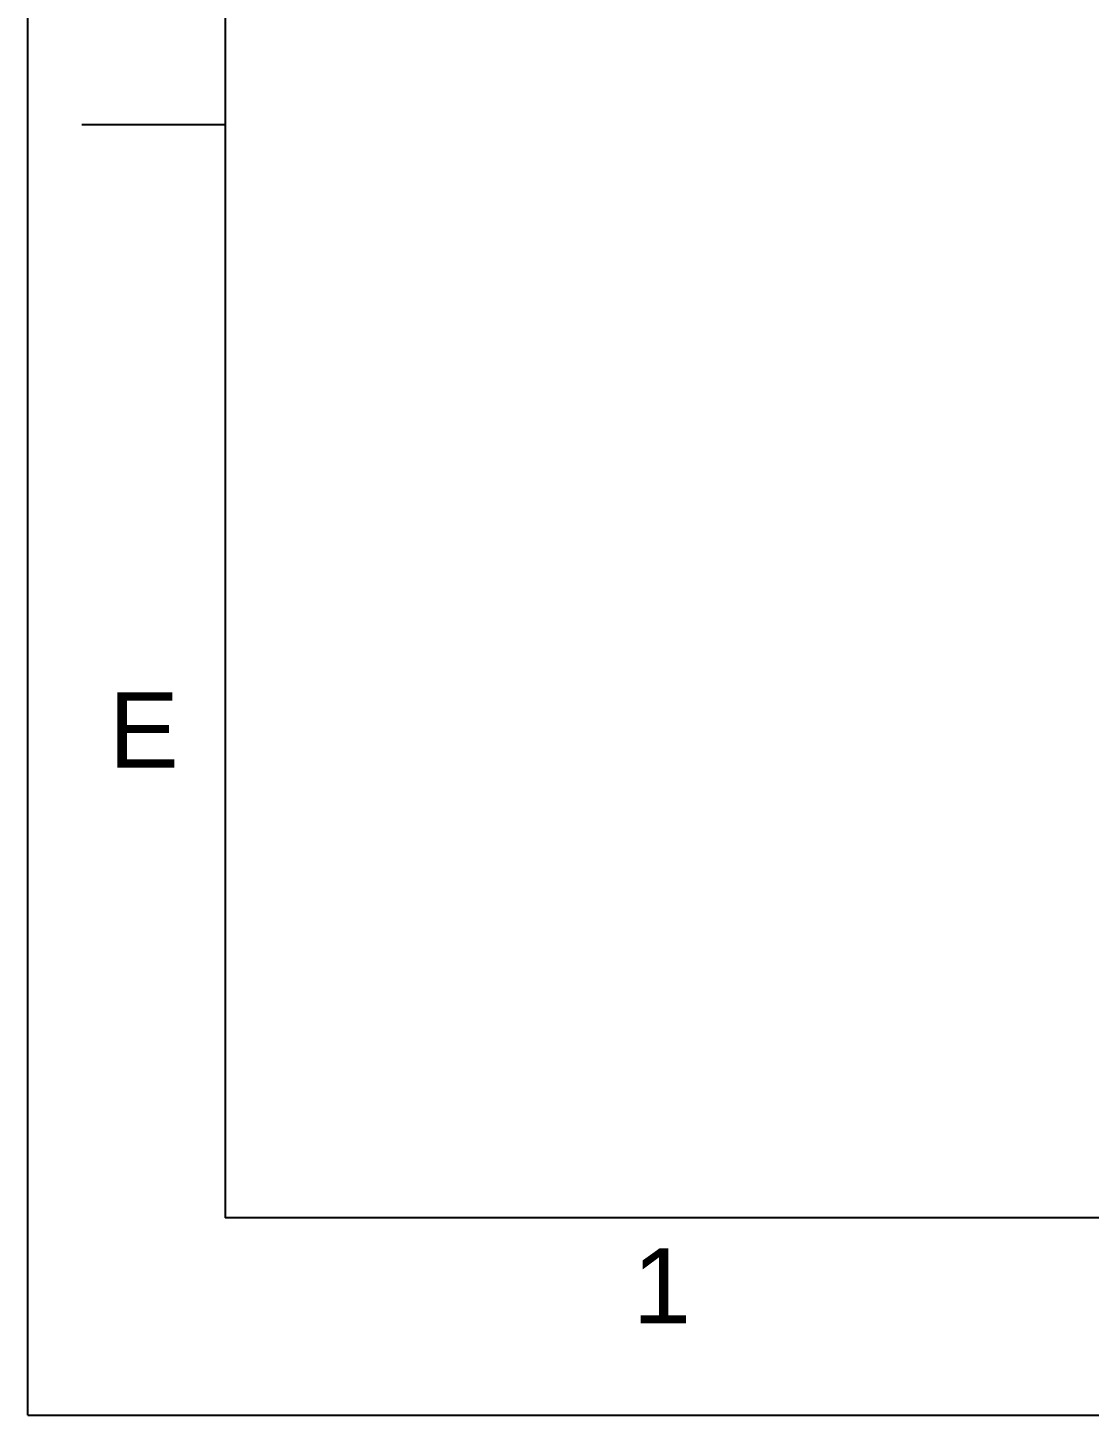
# Model space of a CAD drawing. Header units: millimetres. Extents: x 240 to 1080, y -29 to 565.
# Drawn here: x 239.7 to 347.3, y -29.1 to 111.5 of the extents above; entities that cross this region are included whole.
import ezdxf

# ---------------------------------------------------------------- set-up
doc = ezdxf.new("R2010")
doc.units = ezdxf.units.MM
doc.header["$LTSCALE"] = 0.75
doc.layers.add('FORM', color=7, linetype='Continuous')
doc.styles.get("Standard").update_dxf_attribs({"font": 'arial.ttf'})

msp = doc.modelspace()

# ---------------------------------------------------------------- linework, layer by layer
at = {"layer": 'FORM', "color": 7, "linetype": 'Continuous'}
for p, q in [((239.74, -29.09), (239.74, 564.91)), ((259.74, 544.91), (259.74, -9.09)), ((259.74, 101.71), (245.2, 101.71)), ((1059.74, -9.09), (259.74, -9.09)), ((239.74, -29.09), (1079.74, -29.09))]:
    msp.add_line(p, q, dxfattribs=at)

# ---------------------------------------------------------------- texts
at = {"layer": 'FORM', "char_height": 7.62, "attachment_point": 5}
for s, width, insert in [('E', 10, (251.49, 40.36)), ('1', 50, (303.97, -15.97))]:
    msp.add_mtext_dynamic_manual_height_columns(s, width=width, gutter_width=12.5, heights=[0], dxfattribs=dict(at, insert=insert))

doc.saveas('drawing.dxf')
